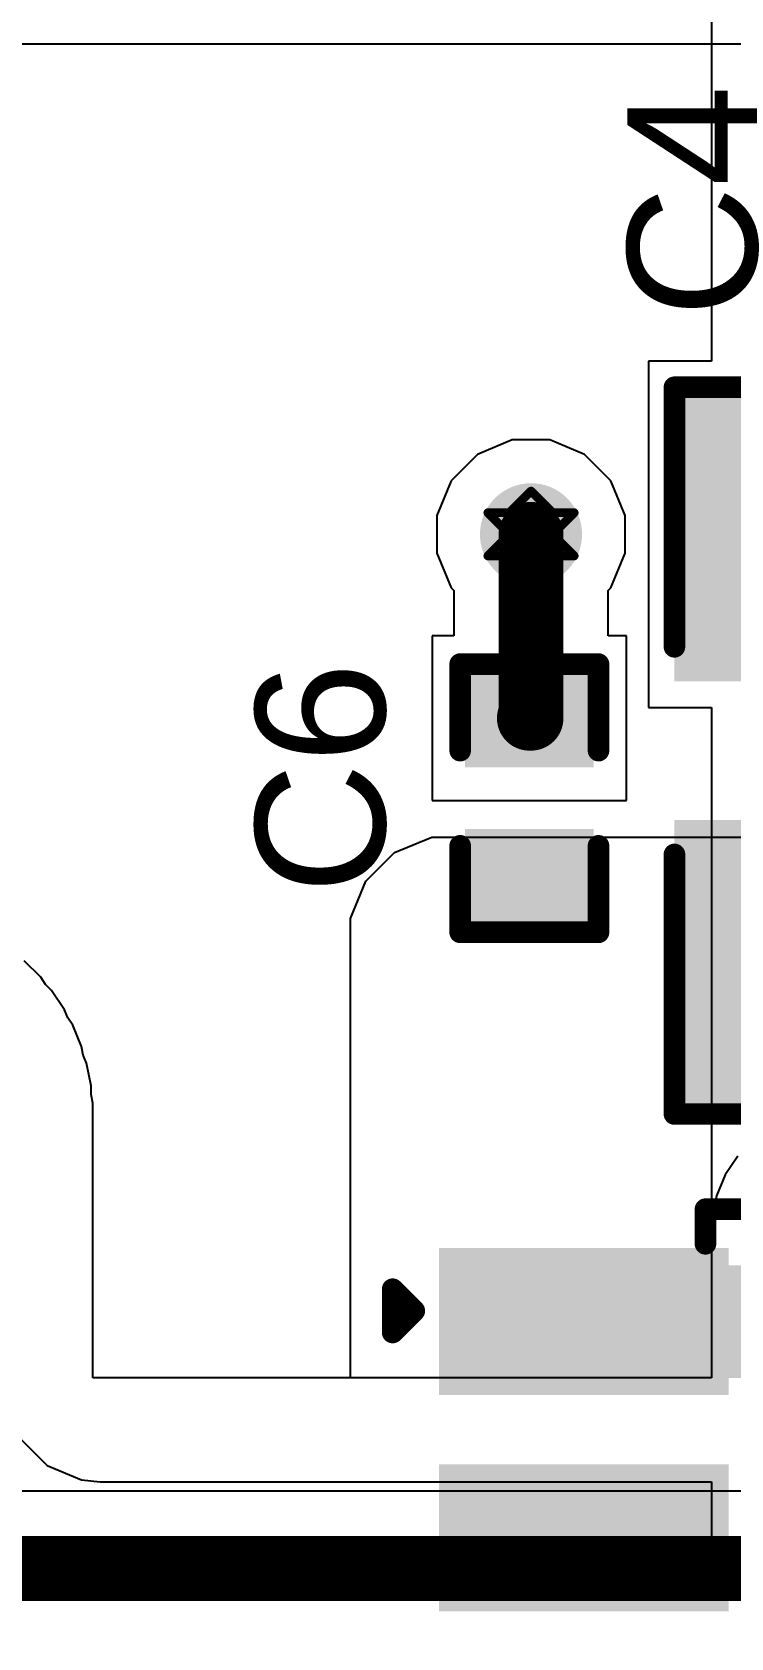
# Model space of a CAD drawing. Header units: inches. Extents: x -25 to 209, y 65 to 158.
# Drawn here: x 56.55 to 60.65, y 98.78 to 108.21 of the extents above; entities that cross this region are included whole.
import ezdxf

# ---------------------------------------------------------------- set-up
doc = ezdxf.new("R2010")
doc.units = ezdxf.units.IN
for name, color, linetype in [('Bottom Layer', 5, 'Continuous'), ('Drill Drawing', 1, 'Continuous'), ('Top Layer', 1, 'Continuous'), ('Top Overlay', 2, 'Continuous'), ('Top Paste', 8, 'Continuous'), ('Top Solder', 216, 'Continuous'), ('Via Holes', 16, 'Continuous')]:
    doc.layers.add(name, color=color, linetype=linetype)
doc.styles.add('Arial', font='', dxfattribs={"height": 0.2})
doc.styles.get('Arial').set_extended_font_data('Arial')

# ---------------------------------------------------------------- blocks, each defined once
blk = doc.blocks.new('SOP_8L_18')
at = {"layer": 'Top Layer'}
for points in [[(-3.45, 2.235), (-1.95, 2.235), (-1.95, 1.575), (-3.45, 1.575)], [(1.95, 2.235), (3.45, 2.235), (3.45, 1.575), (1.95, 1.575)], [(-3.45, 0.965), (-1.95, 0.965), (-1.95, 0.305), (-3.45, 0.305)], [(1.95, 0.965), (3.45, 0.965), (3.45, 0.305), (1.95, 0.305)], [(-3.45, -0.305), (-1.95, -0.305), (-1.95, -0.965), (-3.45, -0.965)], [(1.95, -0.305), (3.45, -0.305), (3.45, -0.965), (1.95, -0.965)], [(-3.45, -1.575), (-1.95, -1.575), (-1.95, -2.235), (-3.45, -2.235)], [(1.95, -1.575), (3.45, -1.575), (3.45, -2.235), (1.95, -2.235)]]:
    blk.add_hatch(color=1, dxfattribs=at).paths.add_polyline_path(points)
at = {"layer": 'Top Overlay'}
blk.add_hatch(color=2, dxfattribs=at).paths.add_polyline_path([(-1.855, 1.5748), (-1.5756, 1.5748), (-1.5756, 2.2352), (-1.855, 2.2352)])
at = {"layer": 'Top Paste'}
for points in [[(-3.45, 2.235), (-1.95, 2.235), (-1.95, 1.575), (-3.45, 1.575)], [(1.95, 2.235), (3.45, 2.235), (3.45, 1.575), (1.95, 1.575)], [(-3.45, 0.965), (-1.95, 0.965), (-1.95, 0.305), (-3.45, 0.305)], [(1.95, 0.965), (3.45, 0.965), (3.45, 0.305), (1.95, 0.305)], [(-3.45, -0.305), (-1.95, -0.305), (-1.95, -0.965), (-3.45, -0.965)], [(1.95, -0.305), (3.45, -0.305), (3.45, -0.965), (1.95, -0.965)], [(-3.45, -1.575), (-1.95, -1.575), (-1.95, -2.235), (-3.45, -2.235)], [(1.95, -1.575), (3.45, -1.575), (3.45, -2.235), (1.95, -2.235)]]:
    blk.add_hatch(color=8, dxfattribs=at).paths.add_polyline_path(points)
at = {"layer": 'Top Solder'}
for points in [[(-3.5516, 2.3366), (-1.8484, 2.3366), (-1.8484, 1.4734), (-3.5516, 1.4734)], [(1.8484, 2.3366), (3.5516, 2.3366), (3.5516, 1.4734), (1.8484, 1.4734)], [(-3.5516, 1.0666), (-1.8484, 1.0666), (-1.8484, 0.2034), (-3.5516, 0.2034)], [(1.8484, 1.0666), (3.5516, 1.0666), (3.5516, 0.2034), (1.8484, 0.2034)], [(-3.5516, -0.2034), (-1.8484, -0.2034), (-1.8484, -1.0666), (-3.5516, -1.0666)], [(1.8484, -0.2034), (3.5516, -0.2034), (3.5516, -1.0666), (1.8484, -1.0666)], [(-3.5516, -1.4734), (-1.8484, -1.4734), (-1.8484, -2.3366), (-3.5516, -2.3366)], [(1.8484, -1.4734), (3.5516, -1.4734), (3.5516, -2.3366), (1.8484, -2.3366)]]:
    blk.add_hatch(color=216, dxfattribs=at).paths.add_polyline_path(points)
at = {"layer": 'Top Overlay'}
for points in [[(-1.9856, 2.3622, 0.127, 0.127, 0), (-1.9856, 2.5654, 0.127, 0.127, 0)], [(-1.9856, 2.5654, 0.127, 0.127, 0), (2.0784, 2.5654, 0.127, 0.127, 0)], [(2.0784, 2.3622, 0.127, 0.127, 0), (2.0784, 2.5654, 0.127, 0.127, 0)], [(-3.8235, 2.0955, 0.127, 0.127, 0), (-3.8235, 1.8415, 0.127, 0.127, 0)], [(-3.8235, 2.0955, 0.127, 0.127, 0), (-3.6965, 1.9685, 0.127, 0.127, 0)], [(-3.8235, 1.8415, 0.127, 0.127, 0), (-3.6965, 1.9685, 0.127, 0.127, 0)], [(-1.9856, -2.3622, 0.127, 0.127, 0), (-1.9856, -2.5654, 0.127, 0.127, 0)], [(2.0784, -2.5654, 0.127, 0.127, 0), (2.0784, -2.3622, 0.127, 0.127, 0)], [(-1.9856, -2.5654, 0.127, 0.127, 0), (2.0784, -2.5654, 0.127, 0.127, 0)]]:
    blk.add_lwpolyline(points, format="xyseb", dxfattribs=at)
for points in [[(-2.0173, 2.5654, 0.0635, 0.0635, 1), (-1.9538, 2.5654, 0.0635, 0.0635, 1)], [(-2.0173, 2.5654, 0.0635, 0.0635, 1), (-1.9538, 2.5654, 0.0635, 0.0635, 1)], [(2.0467, 2.5654, 0.0635, 0.0635, 1), (2.1102, 2.5654, 0.0635, 0.0635, 1)], [(2.0467, 2.5654, 0.0635, 0.0635, 1), (2.1102, 2.5654, 0.0635, 0.0635, 1)], [(-2.0173, 2.3622, 0.0635, 0.0635, 1), (-1.9538, 2.3622, 0.0635, 0.0635, 1)], [(2.0467, 2.3622, 0.0635, 0.0635, 1), (2.1102, 2.3622, 0.0635, 0.0635, 1)], [(-3.8553, 2.0955, 0.0635, 0.0635, 1), (-3.7918, 2.0955, 0.0635, 0.0635, 1)], [(-3.8553, 2.0955, 0.0635, 0.0635, 1), (-3.7918, 2.0955, 0.0635, 0.0635, 1)], [(-3.7282, 1.9685, 0.0635, 0.0635, 1), (-3.6647, 1.9685, 0.0635, 0.0635, 1)], [(-3.7282, 1.9685, 0.0635, 0.0635, 1), (-3.6647, 1.9685, 0.0635, 0.0635, 1)], [(-3.8552, 1.8415, 0.0635, 0.0635, 1), (-3.7917, 1.8415, 0.0635, 0.0635, 1)], [(-3.8552, 1.8415, 0.0635, 0.0635, 1), (-3.7917, 1.8415, 0.0635, 0.0635, 1)], [(-2.0173, -2.3622, 0.0635, 0.0635, 1), (-1.9538, -2.3622, 0.0635, 0.0635, 1)], [(2.0467, -2.3622, 0.0635, 0.0635, 1), (2.1102, -2.3622, 0.0635, 0.0635, 1)], [(-2.0173, -2.5654, 0.0635, 0.0635, 1), (-1.9538, -2.5654, 0.0635, 0.0635, 1)], [(-2.0173, -2.5654, 0.0635, 0.0635, 1), (-1.9538, -2.5654, 0.0635, 0.0635, 1)], [(2.0467, -2.5654, 0.0635, 0.0635, 1), (2.1102, -2.5654, 0.0635, 0.0635, 1)], [(2.0467, -2.5654, 0.0635, 0.0635, 1), (2.1102, -2.5654, 0.0635, 0.0635, 1)]]:
    blk.add_lwpolyline(points, format="xyseb", close=True, dxfattribs=at)
blk = doc.blocks.new('C___0402_73')
at = {"layer": 'Top Layer'}
for points in [[(-0.6985, -0.3175), (-0.6985, 0.3175), (-0.2413, 0.3175), (-0.2413, -0.3175)], [(0.2413, -0.3175), (0.2413, 0.3175), (0.6985, 0.3175), (0.6985, -0.3175)]]:
    blk.add_hatch(color=1, dxfattribs=at).paths.add_polyline_path(points)
at = {"layer": 'Top Paste'}
for points in [[(-0.6985, -0.3175), (-0.6985, 0.3175), (-0.2413, 0.3175), (-0.2413, -0.3175)], [(0.2413, -0.3175), (0.2413, 0.3175), (0.6985, 0.3175), (0.6985, -0.3175)]]:
    blk.add_hatch(color=8, dxfattribs=at).paths.add_polyline_path(points)
at = {"layer": 'Top Solder'}
for points in [[(-0.7585, -0.3775), (-0.7585, 0.3775), (-0.1813, 0.3775), (-0.1813, -0.3775)], [(0.1813, -0.3775), (0.1813, 0.3775), (0.7585, 0.3775), (0.7585, -0.3775)]]:
    blk.add_hatch(color=216, dxfattribs=at).paths.add_polyline_path(points)
at = {"layer": 'Top Overlay'}
for points in [[(-0.7874, -0.4064, 0.127, 0.127, 0), (-0.7874, 0.4064, 0.127, 0.127, 0)], [(-0.7874, 0.4064, 0.127, 0.127, 0), (-0.2794, 0.4064, 0.127, 0.127, 0)], [(0.7874, 0.4064, 0.127, 0.127, 0), (0.2794, 0.4064, 0.127, 0.127, 0)], [(0.7874, -0.4064, 0.127, 0.127, 0), (0.7874, 0.4064, 0.127, 0.127, 0)], [(-0.2794, -0.4064, 0.127, 0.127, 0), (-0.7874, -0.4064, 0.127, 0.127, 0)], [(0.2794, -0.4064, 0.127, 0.127, 0), (0.7874, -0.4064, 0.127, 0.127, 0)]]:
    blk.add_lwpolyline(points, format="xyseb", dxfattribs=at)
for points in [[(-0.8191, 0.4064, 0.0635, 0.0635, 1), (-0.7556, 0.4064, 0.0635, 0.0635, 1)], [(-0.8191, 0.4064, 0.0635, 0.0635, 1), (-0.7556, 0.4064, 0.0635, 0.0635, 1)], [(-0.3112, 0.4064, 0.0635, 0.0635, 1), (-0.2477, 0.4064, 0.0635, 0.0635, 1)], [(0.2477, 0.4064, 0.0635, 0.0635, 1), (0.3111, 0.4064, 0.0635, 0.0635, 1)], [(0.7556, 0.4064, 0.0635, 0.0635, 1), (0.8191, 0.4064, 0.0635, 0.0635, 1)], [(0.7556, 0.4064, 0.0635, 0.0635, 1), (0.8191, 0.4064, 0.0635, 0.0635, 1)], [(-0.8192, -0.4064, 0.0635, 0.0635, 1), (-0.7557, -0.4064, 0.0635, 0.0635, 1)], [(-0.8192, -0.4064, 0.0635, 0.0635, 1), (-0.7557, -0.4064, 0.0635, 0.0635, 1)], [(-0.3112, -0.4064, 0.0635, 0.0635, 1), (-0.2477, -0.4064, 0.0635, 0.0635, 1)], [(0.2477, -0.4064, 0.0635, 0.0635, 1), (0.3112, -0.4064, 0.0635, 0.0635, 1)], [(0.7556, -0.4064, 0.0635, 0.0635, 1), (0.8191, -0.4064, 0.0635, 0.0635, 1)], [(0.7556, -0.4064, 0.0635, 0.0635, 1), (0.8191, -0.4064, 0.0635, 0.0635, 1)]]:
    blk.add_lwpolyline(points, format="xyseb", close=True, dxfattribs=at)
blk = doc.blocks.new('C___1206_75')
at = {"layer": 'Top Layer'}
for points in [[(-2.032, 0.889), (-0.508, 0.889), (-0.508, -0.889), (-2.032, -0.889)], [(0.508, 0.889), (2.032, 0.889), (2.032, -0.889), (0.508, -0.889)]]:
    blk.add_hatch(color=1, dxfattribs=at).paths.add_polyline_path(points)
at = {"layer": 'Top Paste'}
for points in [[(-2.032, 0.889), (-0.508, 0.889), (-0.508, -0.889), (-2.032, -0.889)], [(0.508, 0.889), (2.032, 0.889), (2.032, -0.889), (0.508, -0.889)]]:
    blk.add_hatch(color=8, dxfattribs=at).paths.add_polyline_path(points)
at = {"layer": 'Top Solder'}
for points in [[(-2.1336, 0.9906), (-0.4064, 0.9906), (-0.4064, -0.9906), (-2.1336, -0.9906)], [(0.4064, 0.9906), (2.1336, 0.9906), (2.1336, -0.9906), (0.4064, -0.9906)]]:
    blk.add_hatch(color=216, dxfattribs=at).paths.add_polyline_path(points)
at = {"layer": 'Top Overlay'}
for points in [[(-0.6096, 0.9906, 0.127, 0.127, 0), (-2.1336, 0.9906, 0.127, 0.127, 0)], [(-2.1336, -0.9906, 0.127, 0.127, 0), (-2.1336, 0.9906, 0.127, 0.127, 0)], [(2.1336, 0.9906, 0.127, 0.127, 0), (0.6096, 0.9906, 0.127, 0.127, 0)], [(2.1336, -0.9906, 0.127, 0.127, 0), (2.1336, 0.9906, 0.127, 0.127, 0)], [(-0.6096, -0.9906, 0.127, 0.127, 0), (-2.1336, -0.9906, 0.127, 0.127, 0)], [(2.1336, -0.9906, 0.127, 0.127, 0), (0.6096, -0.9906, 0.127, 0.127, 0)]]:
    blk.add_lwpolyline(points, format="xyseb", dxfattribs=at)
for points in [[(-2.1653, 0.9906, 0.0635, 0.0635, 1), (-2.1018, 0.9906, 0.0635, 0.0635, 1)], [(-2.1653, 0.9906, 0.0635, 0.0635, 1), (-2.1018, 0.9906, 0.0635, 0.0635, 1)], [(-0.6414, 0.9906, 0.0635, 0.0635, 1), (-0.5779, 0.9906, 0.0635, 0.0635, 1)], [(0.5778, 0.9906, 0.0635, 0.0635, 1), (0.6413, 0.9906, 0.0635, 0.0635, 1)], [(2.1018, 0.9906, 0.0635, 0.0635, 1), (2.1653, 0.9906, 0.0635, 0.0635, 1)], [(2.1018, 0.9906, 0.0635, 0.0635, 1), (2.1653, 0.9906, 0.0635, 0.0635, 1)], [(-2.1654, -0.9906, 0.0635, 0.0635, 1), (-2.1019, -0.9906, 0.0635, 0.0635, 1)], [(-2.1654, -0.9906, 0.0635, 0.0635, 1), (-2.1019, -0.9906, 0.0635, 0.0635, 1)], [(-0.6414, -0.9906, 0.0635, 0.0635, 1), (-0.5779, -0.9906, 0.0635, 0.0635, 1)], [(0.5778, -0.9906, 0.0635, 0.0635, 1), (0.6413, -0.9906, 0.0635, 0.0635, 1)], [(2.1018, -0.9906, 0.0635, 0.0635, 1), (2.1653, -0.9906, 0.0635, 0.0635, 1)], [(2.1018, -0.9906, 0.0635, 0.0635, 1), (2.1653, -0.9906, 0.0635, 0.0635, 1)]]:
    blk.add_lwpolyline(points, format="xyseb", close=True, dxfattribs=at)

msp = doc.modelspace()

# ---------------------------------------------------------------- hatches: boundary and pattern name
at = {"layer": 'Bottom Layer'}
h = msp.add_hatch(color=5, dxfattribs=at)
edge = h.paths.add_edge_path()
edge.add_arc((59.4806, 105.2615), 0.3, 0, 360)
at = {"layer": 'Top Layer'}
h = msp.add_hatch(color=1, dxfattribs=at)
edge = h.paths.add_edge_path()
edge.add_arc((59.4806, 105.2615), 0.3, 0, 360)
at = {"layer": 'Via Holes'}
h = msp.add_hatch(color=7, dxfattribs=at)
edge = h.paths.add_edge_path()
edge.add_arc((59.4806, 105.2615), 0.15, 0, 360)

# ---------------------------------------------------------------- linework, layer by layer
at = {"layer": 'Bottom Layer'}
for p, q in [((48.9411, 108.1421), (63.5, 108.1421)), ((66.4546, 99.643), (49.434, 99.643))]:
    msp.add_line(p, q, dxfattribs=at)
msp.add_lwpolyline([(49.434, 99.1897, 0.381, 0.381, 0), (68.3109, 99.1897, 0.381, 0.381, 0)], format="xyseb", dxfattribs=at)
at = {"layer": 'Drill Drawing'}
for points in [[(59.3536, 105.3885, 0.0508, 0.0508, 0), (59.4806, 105.5155, 0.0508, 0.0508, 0)], [(59.4806, 105.5155, 0.0508, 0.0508, 0), (59.6076, 105.3885, 0.0508, 0.0508, 0)], [(59.2266, 105.3885, 0.0508, 0.0508, 0), (59.3536, 105.2615, 0.0508, 0.0508, 0)], [(59.2266, 105.3885, 0.0508, 0.0508, 0), (59.3536, 105.3885, 0.0508, 0.0508, 0)], [(59.6076, 105.3885, 0.0508, 0.0508, 0), (59.7346, 105.3885, 0.0508, 0.0508, 0)], [(59.6076, 105.2615, 0.0508, 0.0508, 0), (59.7346, 105.3885, 0.0508, 0.0508, 0)], [(59.2266, 105.1345, 0.0508, 0.0508, 0), (59.3536, 105.2615, 0.0508, 0.0508, 0)], [(59.6076, 105.2615, 0.0508, 0.0508, 0), (59.7346, 105.1345, 0.0508, 0.0508, 0)], [(59.2266, 105.1345, 0.0508, 0.0508, 0), (59.3536, 105.1345, 0.0508, 0.0508, 0)], [(59.3536, 105.1345, 0.0508, 0.0508, 0), (59.4806, 105.0075, 0.0508, 0.0508, 0)], [(59.4806, 105.0075, 0.0508, 0.0508, 0), (59.6076, 105.1345, 0.0508, 0.0508, 0)], [(59.6076, 105.1345, 0.0508, 0.0508, 0), (59.7346, 105.1345, 0.0508, 0.0508, 0)]]:
    msp.add_lwpolyline(points, format="xyseb", dxfattribs=at)
for points in [[(59.4679, 105.5155, 0.0254, 0.0254, 1), (59.4933, 105.5155, 0.0254, 0.0254, 1)], [(59.4679, 105.5155, 0.0254, 0.0254, 1), (59.4933, 105.5155, 0.0254, 0.0254, 1)], [(59.2139, 105.3885, 0.0254, 0.0254, 1), (59.2393, 105.3885, 0.0254, 0.0254, 1)], [(59.2139, 105.3885, 0.0254, 0.0254, 1), (59.2393, 105.3885, 0.0254, 0.0254, 1)], [(59.3409, 105.3885, 0.0254, 0.0254, 1), (59.3663, 105.3885, 0.0254, 0.0254, 1)], [(59.3409, 105.3885, 0.0254, 0.0254, 1), (59.3663, 105.3885, 0.0254, 0.0254, 1)], [(59.5949, 105.3885, 0.0254, 0.0254, 1), (59.6203, 105.3885, 0.0254, 0.0254, 1)], [(59.5949, 105.3885, 0.0254, 0.0254, 1), (59.6203, 105.3885, 0.0254, 0.0254, 1)], [(59.7219, 105.3885, 0.0254, 0.0254, 1), (59.7473, 105.3885, 0.0254, 0.0254, 1)], [(59.7219, 105.3885, 0.0254, 0.0254, 1), (59.7473, 105.3885, 0.0254, 0.0254, 1)], [(59.3409, 105.2615, 0.0254, 0.0254, 1), (59.3663, 105.2615, 0.0254, 0.0254, 1)], [(59.3409, 105.2615, 0.0254, 0.0254, 1), (59.3663, 105.2615, 0.0254, 0.0254, 1)], [(59.5949, 105.2615, 0.0254, 0.0254, 1), (59.6203, 105.2615, 0.0254, 0.0254, 1)], [(59.5949, 105.2615, 0.0254, 0.0254, 1), (59.6203, 105.2615, 0.0254, 0.0254, 1)], [(59.2139, 105.1345, 0.0254, 0.0254, 1), (59.2393, 105.1345, 0.0254, 0.0254, 1)], [(59.2139, 105.1345, 0.0254, 0.0254, 1), (59.2393, 105.1345, 0.0254, 0.0254, 1)], [(59.3409, 105.1345, 0.0254, 0.0254, 1), (59.3663, 105.1345, 0.0254, 0.0254, 1)], [(59.3409, 105.1345, 0.0254, 0.0254, 1), (59.3663, 105.1345, 0.0254, 0.0254, 1)], [(59.5949, 105.1345, 0.0254, 0.0254, 1), (59.6203, 105.1345, 0.0254, 0.0254, 1)], [(59.5949, 105.1345, 0.0254, 0.0254, 1), (59.6203, 105.1345, 0.0254, 0.0254, 1)], [(59.7219, 105.1345, 0.0254, 0.0254, 1), (59.7473, 105.1345, 0.0254, 0.0254, 1)], [(59.7219, 105.1345, 0.0254, 0.0254, 1), (59.7473, 105.1345, 0.0254, 0.0254, 1)], [(59.4679, 105.0075, 0.0254, 0.0254, 1), (59.4933, 105.0075, 0.0254, 0.0254, 1)], [(59.4679, 105.0075, 0.0254, 0.0254, 1), (59.4933, 105.0075, 0.0254, 0.0254, 1)]]:
    msp.add_lwpolyline(points, format="xyseb", close=True, dxfattribs=at)
at = {"layer": 'Top Layer'}
for p, q in [((60.5412, 109.093), (60.5412, 106.2775)), ((60.5412, 106.2775), (60.1709, 106.2775)), ((60.1709, 106.2775), (60.1709, 104.2455)), ((59.3704, 105.8155), (59.1668, 105.7311)), ((59.5908, 105.8155), (59.3704, 105.8155)), ((59.7944, 105.7311), (59.5908, 105.8155)), ((59.1668, 105.7311), (59.0109, 105.5753)), ((59.9502, 105.5753), (59.7944, 105.7311)), ((59.0109, 105.5753), (58.9266, 105.3717)), ((60.0346, 105.3717), (59.9502, 105.5753)), ((58.9266, 105.3717), (58.9266, 105.1513)), ((60.0346, 105.1513), (60.0346, 105.3717)), ((58.9266, 105.1513), (59.0109, 104.9477)), ((59.9502, 104.9477), (60.0346, 105.1513)), ((59.0109, 104.9477), (59.0274, 104.9312)), ((59.9338, 104.9312), (59.9502, 104.9477)), ((59.0274, 104.9312), (59.0274, 104.6646)), ((59.9338, 104.6646), (59.9338, 104.9312)), ((59.0274, 104.6646), (58.8993, 104.6646)), ((58.8993, 104.6646), (58.8993, 103.6994)), ((60.0423, 104.6646), (59.9338, 104.6646)), ((60.0423, 103.6994), (60.0423, 104.6646)), ((60.1709, 104.2455), (60.5412, 104.2455)), ((60.5412, 104.2455), (60.5412, 103.4708)), ((58.8993, 103.6994), (60.0423, 103.6994)), ((58.6788, 103.3926), (58.8982, 103.4835)), ((58.8982, 103.4835), (70.0573, 103.4835)), ((60.5412, 103.4708), (60.5412, 100.3086)), ((58.5109, 103.2247), (58.6788, 103.3926)), ((58.42, 103.0053), (58.5109, 103.2247)), ((58.42, 100.3086), (58.42, 103.0053)), ((56.5998, 102.6612), (56.5035, 102.7576)), ((56.6282, 102.6188), (56.5998, 102.6612)), ((56.6642, 102.5827), (56.6282, 102.6188)), ((56.7399, 102.4694), (56.6642, 102.5827)), ((56.7595, 102.4223), (56.7399, 102.4694)), ((56.7878, 102.3799), (56.7595, 102.4223)), ((56.8399, 102.254), (56.7878, 102.3799)), ((56.8499, 102.2039), (56.8399, 102.254)), ((56.8694, 102.1568), (56.8499, 102.2039)), ((56.896, 102.0231), (56.8694, 102.1568)), ((56.896, 101.9721), (56.896, 102.0231)), ((56.9059, 101.9221), (56.896, 101.9721)), ((56.9059, 101.854), (56.9059, 101.9221)), ((56.906, 101.854), (56.9059, 101.854)), ((56.906, 100.3086), (56.906, 101.854)), ((60.6948, 101.6105), (60.6211, 101.5002)), ((60.6211, 101.5002), (60.5703, 101.3776)), ((60.5703, 101.3776), (60.5444, 101.2475)), ((60.5444, 101.2475), (60.5412, 101.1812)), ((60.5412, 101.1812), (60.5412, 100.3086)), ((60.5412, 100.3086), (56.906, 100.3086)), ((60.5412, 100.3086), (58.42, 100.3086)), ((56.4826, 99.948), (56.6374, 99.7932)), ((56.6374, 99.7932), (56.8397, 99.7094)), ((56.8397, 99.7094), (56.9492, 99.6986)), ((56.9492, 99.6986), (56.9492, 99.6986)), ((56.9492, 99.6986), (60.5412, 99.6986)), ((60.5412, 99.6986), (60.5412, 99.0386)), ((60.5412, 99.0386), (50.8855, 99.0386))]:
    msp.add_line(p, q, dxfattribs=at)
for points in [[(59.4806, 104.182, 0.381, 0.381, 0), (59.4806, 105.2615, 0.381, 0.381, 0)], [(59.4708, 104.182, 0.381, 0.381, 0), (59.4806, 104.182, 0.381, 0.381, 0)]]:
    msp.add_lwpolyline(points, format="xyseb", dxfattribs=at)
for points in [[(59.3853, 105.2615, 0.1905, 0.1905, 1), (59.5758, 105.2615, 0.1905, 0.1905, 1)], [(59.3756, 104.182, 0.1905, 0.1905, 1), (59.5661, 104.182, 0.1905, 0.1905, 1)], [(59.3853, 104.182, 0.1905, 0.1905, 1), (59.5758, 104.182, 0.1905, 0.1905, 1)], [(59.3853, 104.182, 0.1905, 0.1905, 1), (59.5758, 104.182, 0.1905, 0.1905, 1)]]:
    msp.add_lwpolyline(points, format="xyseb", close=True, dxfattribs=at)

# ---------------------------------------------------------------- block references
at = {"rotation": 270}
for name, p in [('C___1206_75', (61.3139, 103.9915)), ('C___0402_73', (59.4708, 103.7121))]:
    msp.add_blockref(name, p, dxfattribs=at)
msp.add_blockref('SOP_8L_18', (62.4912, 98.7336))

# ---------------------------------------------------------------- texts
at = {"layer": 'Top Overlay', "style": 'Arial'}
for s, p in [('C4', (60.8091, 106.5364)), ('C6', (58.6231, 103.1496))]:
    msp.add_text(s, height=0.762, rotation=90, dxfattribs=at).set_placement(p)

doc.saveas('drawing.dxf')
